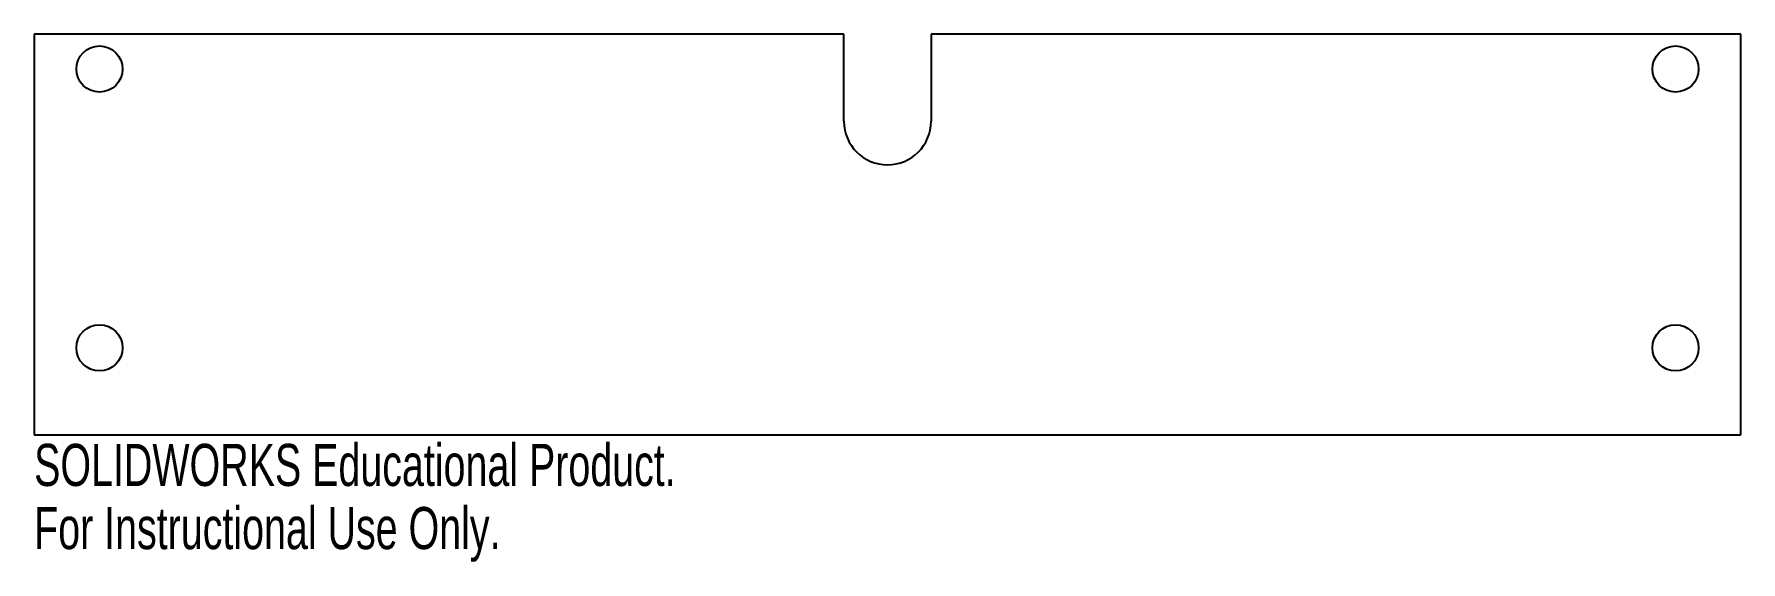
# Model space of a CAD drawing. Header units: millimetres. Extents: x 0 to 196, y -15 to 46.
import ezdxf

# ---------------------------------------------------------------- set-up
doc = ezdxf.new("R2010")
doc.units = ezdxf.units.MM
doc.styles.add('SLDTEXTSTYLE0', font='TXT', dxfattribs={"width": 0.7})

msp = doc.modelspace()

# ---------------------------------------------------------------- linework, layer by layer
at = {"color": 7, "linetype": 'Continuous', "lineweight": 25}
for p, q in [((0, 46), (0, 0)), ((93, 46), (0, 46)), ((93, 36), (93, 46)), ((103, 46), (103, 36)), ((196, 46), (103, 46)), ((196, 0), (196, 46)), ((0, 0), (196, 0))]:
    msp.add_line(p, q, dxfattribs=at)
for centre in [(7.5, 42), (188.5, 42), (7.5, 10), (188.5, 10)]:
    msp.add_circle(centre, 2.65, dxfattribs=at)
msp.add_arc((98, 36), 5, 180, 0, dxfattribs=at)

# ---------------------------------------------------------------- texts
at = {"color": 7, "linetype": 'Continuous', "char_height": 4.8336, "attachment_point": 1, "style": 'SLDTEXTSTYLE0'}
for s, insert in [('SOLIDWORKS Educational Product.', (0, -1.02)), ('For Instructional Use Only.', (0, -8.27))]:
    msp.add_mtext(s, dxfattribs=dict(at, insert=insert))

doc.saveas('drawing.dxf')
